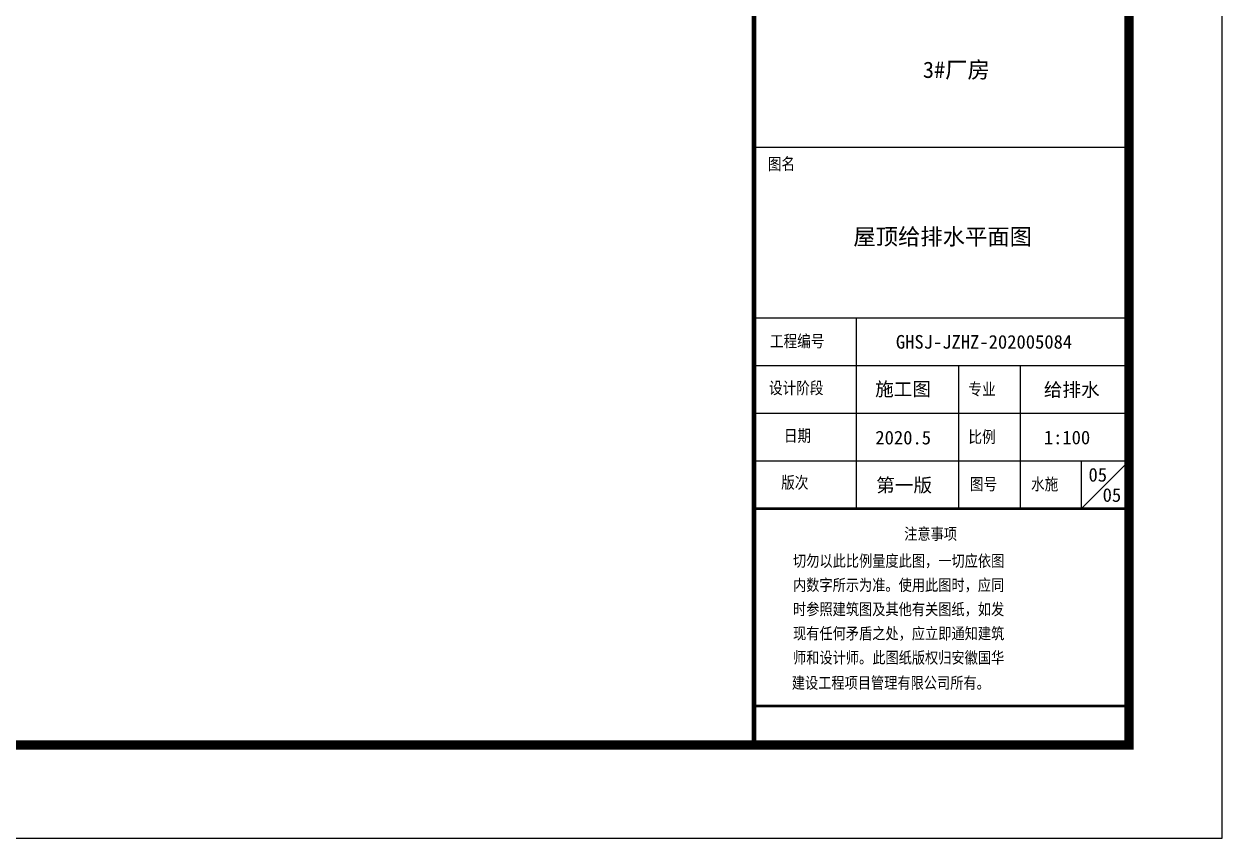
# Model space of a CAD drawing. Extents: x -427546 to -314919, y 698702 to 968782.
# Drawn here: x -357769 to -338446, y 698702 to 711829 of the extents above; entities that cross this region are included whole.
import ezdxf

# ---------------------------------------------------------------- set-up
doc = ezdxf.new("R2010")
doc.units = 0
doc.header["$LTSCALE"] = 1000
doc.header["$MEASUREMENT"] = 0
for name, color, linetype in [('1', 1, 'CONTINUOUS'), ('PP-PM-TK', 7, 'CONTINUOUS'), ('PUB_TEXT', 7, 'CONTINUOUS'), ('PUB_TITLE', 4, 'CONTINUOUS')]:
    doc.layers.add(name, color=color, linetype=linetype)
doc.styles.add('-黑体', font='simhei.ttf', dxfattribs={"width": 0.8})
doc.styles.add('TQ', font='txt.shx', dxfattribs={"width": 0.8, "bigfont": 'hztxt.shx'})

msp = doc.modelspace()

# ---------------------------------------------------------------- linework, layer by layer
at = {"layer": '1'}
msp.add_line((-345995.8, 709842.3), (-339945.8, 709842.3), dxfattribs=at)
at = {"layer": '1', "color": 4}
for p, q in [((-345995.8, 707092.3), (-339945.8, 707092.3)), ((-344346.2, 707092.3), (-344346.2, 704012.3)), ((-345995.8, 706322.3), (-339945.8, 706322.3)), ((-342695.8, 706322.3), (-342695.8, 704012.3)), ((-341700.9, 706322.3), (-341700.9, 704012.3)), ((-345995.8, 705552.3), (-339945.8, 705552.3)), ((-345995.8, 704782.3), (-339945.8, 704782.3)), ((-339945.8, 704782.3), (-340715.8, 704012.3)), ((-340715.8, 704782.3), (-340715.8, 704012.3))]:
    msp.add_line(p, q, dxfattribs=at)
at = {"layer": '1', "color": 4, "const_width": 44}
msp.add_lwpolyline([(-345995.8, 704012.3), (-339945.8, 704012.3)], dxfattribs=at)
at = {"layer": 'PP-PM-TK', "color": 4}
for points, const_width in [([(-345995.8, 760201.8), (-345995.8, 700201.8)], 77), ([(-345995.8, 700830.7), (-339945.8, 700830.7)], 44)]:
    msp.add_lwpolyline(points, dxfattribs=dict(at, const_width=const_width))
at = {"layer": 'PUB_TITLE'}
msp.add_lwpolyline([(-427545.8, 698701.8), (-338445.8, 698701.8), (-338445.8, 761701.8), (-427545.8, 761701.8)], close=True, dxfattribs=at)
at = {"layer": 'PUB_TITLE', "const_width": 150}
msp.add_lwpolyline([(-423795.8, 700201.8), (-339945.8, 700201.8), (-339945.8, 760201.8), (-423795.8, 760201.8)], close=True, dxfattribs=at)

# ---------------------------------------------------------------- texts
at = {"layer": 'PUB_TEXT', "color": 2, "style": 'TQ'}
for s, height, p in [('图名', 220, (-345772.2, 709455.1)), ('工程编号', 220, (-345738.4, 706596.7)), ('设计阶段', 220, (-345753.3, 705841.8)), ('专业', 220, (-342536.5, 705823.3)), ('日期', 220, (-345513.2, 705071.8)), ('比例', 220, (-342536.5, 705053.3)), ('版次', 220, (-345556.4, 704316.6)), ('图号', 220, (-342511.7, 704291.5)), ('水施', 220, (-341526.5, 704290.6)), ('注意事项', 212.96, (-343571.8, 703492.5)), ('切勿以此比例量度此图，一切应依图', 212.96, (-345365.2, 703057.2)), ('内数字所示为准。使用此图时，应同', 212.96, (-345365.2, 702667.9)), ('时参照建筑图及其他有关图纸，如发', 212.96, (-345365.2, 702277.5)), ('现有任何矛盾之处，应立即通知建筑', 212.96, (-345365.2, 701887.1)), ('师和设计师。此图纸版权归安徽国华', 212.96, (-345365.2, 701496.7)), ('建设工程项目管理有限公司所有。', 212.96, (-345385, 701090.6))]:
    msp.add_text(s, height=height, dxfattribs=at).set_placement(p)
at = {"layer": 'PUB_TITLE', "color": 255, "style": '-黑体'}
for s, height, p in [('3#厂房', 264, (-343270.3, 710958.4)), ('GHSJ-JZHZ-202005084', 220, (-343706.6, 706593.1)), ('施工图', 220, (-344041.3, 705830.9)), ('给排水', 220, (-341320.3, 705821)), ('2020.5', 220, (-344037.2, 705048.9)), ('1:100', 220, (-341320.3, 705051)), ('第一版', 220, (-344023.1, 704281.8)), ('05', 220, (-340599.5, 704449.5)), ('05', 220, (-340371.7, 704123.3))]:
    msp.add_text(s, height=height, dxfattribs=at).set_placement(p)
at = {"layer": 'PUB_TITLE', "color": 6, "style": '-黑体'}
msp.add_text('屋顶给排水平面图', height=264, dxfattribs=at).set_placement((-344391.8, 708267.9))

doc.saveas('drawing.dxf')
